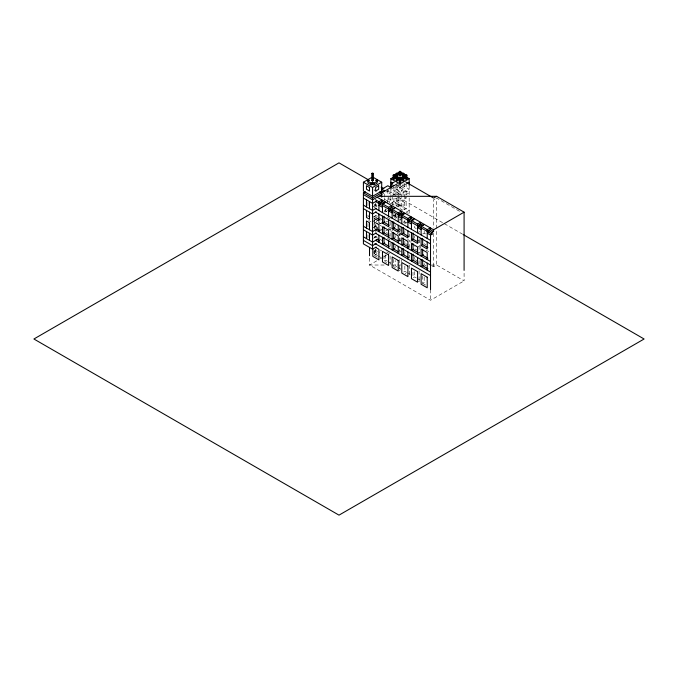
<?xml version="1.0" encoding="UTF-8"?>
<svg xmlns="http://www.w3.org/2000/svg" width="678" height="678" viewBox="0 0 678 678"><rect width="100%" height="100%" fill="white"/><g stroke="black" fill="none" stroke-linecap="round" stroke-linejoin="round"><path stroke-width="0.51" stroke-dasharray="3.39 2.54" d="M381.714 194.561L384.002 193.238M399.105 184.518L384.765 192.798L384.765 196.823M391.63 203.807L393.918 205.129L393.918 187.509L395.444 188.391L398.495 186.628L398.495 184.619M407.342 183.28L387.816 194.561L387.816 189.272M373.434 206.383L377.358 204.12M382.587 201.103L389.121 197.323M391.74 195.815L400.02 191.035L396.969 189.272M406.122 191.035L406.122 198.078L404.596 198.959L401.546 197.196L401.546 190.154L403.071 189.272L403.071 196.323M401.546 186.628L404.596 188.391L406.122 187.509L406.122 183.484M373.578 206.595L375.866 205.273L375.866 203.264M374.087 207.773L377.57 205.756M385.858 200.976L389.341 198.959L389.341 202.985M396.749 194.688L398.495 193.679M385.638 202.866L390.867 199.841L387.816 198.078L387.816 204.12M397.732 197.637L395.444 198.959L393.918 198.078M369.51 215.697L367.985 216.579L367.985 213.553M390.867 203.366L396.969 199.841L400.02 201.603L393.918 205.129M405.512 194.908L409.173 192.798L396.359 185.399M398.495 200.722L392.393 204.248L392.393 197.196M373.434 216.952L377.358 214.689M384.333 210.663L386.511 209.409M401.546 200.722L403.071 199.841L403.071 206.892L401.546 207.773L401.546 200.722L404.596 202.485L406.122 201.603L406.122 208.646L404.596 209.527L401.546 207.773M373.578 217.163L375.866 215.841L377.612 216.85M384.002 211.731L385.528 210.85L389.011 212.867M373.578 227.732L375.866 226.41L375.866 224.401L374.087 225.384L374.087 218.341L379.316 215.316M384.985 212.044L387.596 210.536M395.876 205.756L398.495 204.248M397.274 206.714L400.02 205.129M373.578 220.689L375.866 219.367M380.189 220.096L381.714 219.223M376.705 223.876L380.189 221.859L381.714 222.74L378.231 224.757M373.434 227.52L377.358 225.257M393.486 215.951L396.096 214.434M381.968 222.893L380.443 223.765L376.087 221.257M374.087 228.91L377.57 226.893M385.858 222.113L387.596 221.104M394.138 217.333L396.749 215.824M395.444 218.341L396.969 217.46M406.427 211.994L409.173 210.409L396.969 203.366M380.189 230.673L381.714 229.791L372.561 224.503M435.106 198.959L433.581 199.841L433.581 228.079M373.993 237.766L377.358 235.825M385.663 231.029L391.045 227.927M373.578 238.3L375.866 236.978M389.341 229.791L390.867 228.91M403.325 222.893L404.851 222.011L404.851 219.994M390.867 231.545L392.613 230.545M404.596 223.621L406.427 222.562M399.003 231.842L400.529 230.961M399.003 235.368L400.529 234.486M373.434 252.182L376.917 250.174M374.087 250.394L374.087 253.572L377.57 251.555M374.087 253.572L375.612 254.445L379.968 251.936M374.341 250.19L374.341 255.479L375.866 254.597L377.612 255.606M418.326 232.427L419.851 231.545M422.648 234.046L424.174 233.164L425.92 234.173M376.688 260.877L369.51 265.022L369.51 256.564M380.282 258.801L382.968 257.25M383.867 256.725L386.562 255.174M387.274 261.183L385.528 260.174L384.002 261.055L384.002 254.716M418.326 242.995L419.851 242.122M418.326 246.521L419.851 245.639M418.326 253.572L419.851 252.691M399.003 270.598L400.529 269.717M406.597 272.336L404.851 271.327L403.325 272.209L405.944 273.717M416.258 277.912L414.512 276.904L412.987 277.785L412.987 270.386M431.767 265.734L433.581 266.776L436.632 265.022L464.091 280.87L464.091 271.454M418.326 281.751L419.851 280.87M422.648 275.971L422.648 283.37L424.174 282.489L425.92 283.489M384.197 265.022L369.51 265.022L430.53 300.244L464.091 280.87M391.537 265.022L400.978 265.022M431.386 265.022L436.632 265.022L436.632 229.461M459.515 211.29L436.632 198.078L436.632 228.41M401.851 185.043L409.173 189.272L400.02 194.561L390.867 189.272M401.546 190.154L404.596 191.916L404.596 196.951M403.834 196.764L406.122 198.078M387.562 190.891L394.893 195.12M398.554 197.239L443.446 223.155M444.361 223.681L462.693 234.266M376.375 191.476L374.087 190.154L374.087 188.391M393.918 201.603L395.444 202.485L395.444 205.502M400.02 208.646L402.766 210.239M406.427 212.35L408.258 213.409M374.087 204.248L378.053 206.536M393.613 215.519L398.672 218.443M399.545 218.943L401.291 219.952M403.681 221.333L406.597 223.011M416.258 228.596L414.512 227.588L414.512 225.571M387.485 217.265L390.104 218.782M378.485 217.35L381.095 218.858M399.545 229.511L401.291 230.52M417.131 239.665L419.741 241.173M424.174 243.733L425.92 244.741M374.087 218.341L375.612 219.223M389.011 226.961L390.867 228.028M399.545 233.037L401.291 234.046M388.358 228.342L390.104 229.35L390.104 236.393M397.147 233.418L399.766 234.927L399.766 241.97M407.681 239.495L409.427 240.504L409.427 247.546M426.131 250.148L428.75 251.657M372.815 221.13L374.561 222.13M380.189 225.384L381.714 226.266M368.747 220.536L371.036 221.859M386.401 232.495L389.011 234.003M399.545 240.088L401.291 241.088M405.724 243.648L408.334 245.156M417.995 250.733L414.512 248.724L414.512 246.707M387.485 238.41L390.104 239.919M374.392 236.13L379.883 239.3M380.189 239.478L381.714 240.359M399.545 250.657L401.291 251.657M415.385 259.793L417.995 261.31M425.92 265.878L424.174 264.869L424.174 262.861M386.621 251.996L390.104 254.013L390.104 264.581M380.189 250.046L381.714 250.928M378.485 256.106L381.095 257.615M388.147 261.683L390.757 263.191M396.935 266.759L395.189 265.751L395.189 260.471M397.808 267.259L401.291 269.276M407.47 272.836L410.08 274.353M417.131 278.421L419.741 279.929M374.341 255.479L377.824 257.487M384.875 261.555L386.621 262.564M395.41 267.641L393.664 266.632L393.664 259.233M422.648 283.37L426.131 285.379M433.581 233.308L433.581 266.776M430.53 289.675L430.53 300.244M424.174 231.147L424.174 233.164M424.174 277.2L424.174 282.489M420.614 246.207L420.614 248.224M419.089 238.529L419.089 242.554M419.089 246.08L419.089 253.131M419.089 260.674L419.089 263.7M419.089 270.742L419.089 281.311M414.512 236.139L414.512 238.156M414.512 257.276L414.512 259.293M414.512 271.624L414.512 276.904M410.953 240.631L410.953 242.639M409.427 233.961L409.427 236.978M409.427 255.097L409.427 258.115M409.427 265.166L409.427 275.734M409.173 185.247L409.173 196.942M409.173 197.976L409.173 213.934M404.851 230.562L404.851 232.579M404.851 241.131L404.851 243.148M404.851 251.699L404.851 253.716M404.851 266.047L404.851 271.327M404.596 183.357L404.596 188.391M404.596 202.485L404.596 209.527M403.071 183.738L403.071 185.747M401.291 259.759L401.291 261.877M400.02 186.001L400.02 209.477M400.02 219.223L400.02 221.231M400.02 226.266L400.02 242.122M399.766 228.384L399.766 231.401M399.766 249.521L399.766 252.538M399.766 259.589L399.766 270.158M398.495 197.196L398.495 190.154L395.444 191.916L395.444 196.951M398.495 197.705L398.495 208.273M396.969 186.103L396.969 196.823M396.969 197.832L396.969 206.892M395.444 186.382L395.444 188.391M395.444 214.062L395.444 218.087M395.189 214.418L395.189 216.426M395.189 224.986L395.189 227.003M395.189 235.554L395.189 237.571M395.189 246.122L395.189 248.14M393.918 213.18L393.918 217.206M390.867 188.569L390.867 196.942M390.867 197.323L390.867 203.866M390.104 221.799L390.104 225.825M390.104 242.936L390.104 246.962M385.528 208.841L385.528 210.85M385.528 254.886L385.528 260.174M384.765 197.832L384.765 199.841M375.866 229.935L375.866 231.944M375.866 249.309L375.866 254.597M375.612 203.112L375.612 205.129M375.612 224.249L375.612 226.266M375.612 249.165L375.612 254.445M374.341 220.248L374.341 227.291M367.985 202.23L367.985 206.01M367.985 223.367L367.985 227.147M367.985 234.698L367.985 237.715"/><path stroke-width="1.02" d="M371.798 173.424L372.561 172.983L373.324 173.424L373.324 180.467L372.561 180.907L371.798 180.467L371.798 173.424L372.561 173.856L373.324 173.424M383.24 191.916L381.714 191.035L372.561 196.323L363.408 191.035L363.408 182.229L371.646 177.475M371.798 180.467L372.561 180.026L373.324 180.467M463.608 234.791L644.1 339L339 515.144L33.9 339L339 162.856L369.51 180.467L367.985 181.348L371.036 183.111L372.561 182.229L374.087 183.111L377.137 181.348L375.612 180.467L377.137 179.585L377.137 183.111L374.087 184.874L372.561 183.992L371.036 184.874L367.985 183.111L367.985 179.585M393.155 175.178L393.918 174.738L394.681 175.178L394.681 178.704L393.918 179.145L393.155 178.704L393.155 175.178L393.918 175.619L399.834 172.212L399.834 172.873L394.494 175.949M396.206 173.424L396.969 172.983L397.732 173.424L397.732 180.467L396.969 180.907L396.206 180.467L396.206 173.424L396.969 173.865L396.969 180.907M399.257 171.661L400.02 171.22L400.783 171.661L400.783 175.178L400.02 175.619L399.257 175.178L399.257 171.661L400.02 172.102L400.783 171.661M376.222 247.055L372.561 249.165L363.408 243.877L363.408 192.798L365.239 191.738M363.408 182.229L372.561 187.509L381.714 182.229L381.714 197.196M399.834 172.212L394.113 175.068L394.494 176.17L399.834 179.255L394.113 176.39L394.494 175.509L399.834 178.594L399.452 179.475M395.003 175.221L398.562 173.161M405.554 175.949L400.215 172.873L400.215 172.212L405.936 175.068L405.554 176.17L400.215 179.255L405.936 176.39L405.554 175.509L400.215 178.594L400.596 179.475M395.003 175.441L398.562 173.382M394.113 176.39L399.834 173.093L399.834 173.754L394.494 176.831M394.113 176.611L399.834 179.475L394.113 176.611L394.113 177.272L399.834 180.136M390.867 188.264L390.867 178.704L393.613 177.119M397.274 175.009L399.105 173.949M405.936 176.39L400.215 173.093L400.215 173.754L400.596 173.534M393.155 178.704L393.918 178.263L394.681 178.704M396.206 176.941L396.969 176.5L397.732 176.941L396.969 177.382M399.257 175.178L400.02 174.738L400.783 175.178M403.834 173.424L403.071 173.865L403.071 176.5L402.308 176.941L403.071 177.382L403.071 180.907L403.834 180.467L403.834 173.424L403.071 172.983L402.308 173.424L402.308 180.467L403.071 180.907M398.495 177.822L400.02 176.941L401.546 177.822M396.206 180.467L396.969 180.026L397.732 180.467M394.35 181.975L390.867 183.992L393.918 185.747M394.113 175.729L400.02 179.145L405.936 175.729M400.215 172.212L406.122 175.619L406.885 175.178L406.885 178.704L406.122 179.145L405.359 178.704L405.359 175.178L406.122 174.738L406.885 175.178M405.936 176.611L400.215 179.475L405.936 176.611L405.936 177.272L400.215 180.136M401.105 179.619L402.885 178.594M402.308 179.145L400.02 180.467L397.732 179.145M399.257 182.229L400.02 181.789L400.783 182.229L400.783 178.704L400.02 178.263L399.257 178.704L399.257 182.229L400.02 182.67L400.783 182.229M402.308 180.467L403.071 180.026L403.834 180.467M405.359 178.704L406.122 178.263L406.885 178.704M363.408 192.798L372.561 198.078L397.401 183.738M381.714 194.561L372.561 199.841L363.408 194.561M390.867 178.704L400.02 183.992L409.173 178.704L409.173 185.247M376.222 201.247L372.561 203.366L363.408 198.078M407.342 183.28L409.173 182.229M375.434 199.739L378.917 201.747L381.968 199.993L381.968 201.747L378.917 203.51L375.434 201.502M394.299 208.866L391.63 207.332L388.579 209.087L380.443 204.392L378.917 205.273L382.477 207.332M385.528 202.044L382.477 203.807L382.477 212.612M376.222 208.299L372.561 210.409L363.408 205.129M376.222 211.824L372.561 213.934L363.408 208.646M380.443 204.392L380.443 202.629L388.579 207.332L391.63 205.57L391.63 207.332M391.884 211.002L390.104 209.968L388.579 210.85L392.138 212.909M395.189 207.621L392.138 209.383L392.138 218.189M390.104 209.968L390.104 208.205L398.24 212.909L401.291 211.146L401.291 212.909L398.24 214.672L392.138 211.146M382.477 216.138L382.477 223.181L384.765 221.859M413.622 220.028L410.953 218.486L407.902 220.248L399.766 215.545L398.24 216.426L401.8 218.486M377.137 228.91L372.561 231.545L363.408 226.266M404.851 213.197L401.8 214.96L401.8 223.765M464.091 270.412L464.091 212.172L436.632 196.323L433.581 198.078L405.766 182.018M376.222 232.961L372.561 235.071L363.408 229.791M399.766 215.545L399.766 213.79L407.902 218.486L410.953 216.723L410.953 218.486M389.231 235.893L384.002 232.868L382.477 233.749L382.477 226.706L388.579 230.232L388.579 237.275M392.138 221.714L392.138 228.757L394.426 227.435M378.053 238.944L372.561 242.122L363.408 236.834M423.284 225.605L420.614 224.062L417.563 225.825L409.427 221.13L407.902 222.011L411.461 224.062M414.512 218.782L411.461 220.536L411.461 229.35M376.222 243.529L372.561 245.639L363.408 240.359M384.765 242.995L382.477 244.317L382.477 237.275M409.427 221.13L409.427 219.367L417.563 224.062L420.614 222.299L420.614 224.062M394.426 238.012L392.138 239.326L392.138 232.283L398.24 235.808L398.24 242.851M401.8 227.291L401.8 234.342L404.088 233.02M377.612 197.476L433.581 229.791L433.581 231.545L430.276 229.639L427.225 231.401L419.089 226.706L417.563 227.588L421.123 229.639M424.174 224.359L421.123 226.121L421.123 234.927M394.426 248.58L392.138 249.902L392.138 242.851M419.089 226.706L419.089 224.943L427.225 229.639L430.276 227.876L430.276 229.639M404.088 243.588L401.8 244.911L401.8 237.859L407.902 241.385L407.902 248.428M411.461 232.868L411.461 239.919L412.987 239.037L418.216 242.054M428.75 232.283L427.225 233.164L430.53 235.071L432.056 234.19L432.056 232.427L428.75 230.52L428.75 232.283L432.056 234.19M433.581 229.791L464.091 212.172M432.056 232.427L433.581 231.545M404.088 254.157L401.8 255.479L401.8 248.428M413.75 249.165L411.461 250.487L411.461 243.436L417.563 246.962L417.563 254.004M421.123 238.444L421.123 245.495L422.648 244.614L427.877 247.631M418.216 263.191L412.987 260.174L411.461 261.055L411.461 254.004M423.411 254.742L421.123 256.064L421.123 249.021L427.225 252.538L427.225 259.589M423.411 265.31L421.123 266.632L421.123 259.589M379.824 196.323L436.632 196.323M402.376 173.678L400.596 172.653L400.596 171.992M400.596 172.873L402.376 173.899M400.935 173.949L402.766 175.009M406.427 177.119L409.173 178.704M400.215 173.754L404.664 176.322M403.071 176.5L403.834 176.941M397.164 178.594L398.944 179.619M390.867 182.229L392.698 183.28M390.867 185.747L392.393 186.628M373.476 177.475L381.714 182.229M390.867 187.509L387.816 185.747L381.714 189.272L384.765 191.035M381.146 187.187L383.892 188.772M379.883 191.738L381.714 192.798M381.968 201.747L384.638 203.29M401.291 212.909L403.961 214.451M375.434 208.544L430.53 240.359M375.434 212.07L430.53 243.877M376.087 217.731L379.57 219.74M389.231 225.325L384.002 222.299L384.002 216.265M398.02 230.393L393.664 227.876L393.664 221.842M408.554 236.478L403.325 233.461L403.325 227.418M375.434 219.113L378.917 221.13L378.917 214.078M382.477 223.181L388.579 226.706L388.579 219.655M392.138 228.757L398.24 232.283L398.24 225.24M401.8 234.342L407.902 237.859L407.902 230.817M411.461 239.919L417.563 243.436L417.563 236.393M421.123 245.495L427.225 249.021L427.225 241.97M375.434 222.638L378.917 224.647L378.917 231.698M376.96 228.8L379.57 230.308M398.02 240.961L393.664 238.453L393.664 232.41M408.554 247.046L403.325 244.029L403.325 237.986M418.216 252.623L412.987 249.606L412.987 243.563M427.877 258.199L422.648 255.182L422.648 249.14M375.434 229.681L430.53 261.496M375.434 233.207L430.53 265.022M376.96 239.368L379.57 240.885M389.231 246.461L384.002 243.436L384.002 237.402M398.02 251.538L393.664 249.021L393.664 242.978M408.554 257.615L403.325 254.597L403.325 248.555M427.877 268.768L422.648 265.751L422.648 259.716M375.434 240.249L430.53 272.064M374.976 243.512L430.53 275.59M375.434 247.301L378.917 249.309L378.917 259.877L372.815 256.36L372.815 248.962M430.53 235.071L430.53 289.675M427.225 229.639L427.225 238.444M427.225 263.106L427.225 270.158M422.648 238.571L422.648 244.614M417.563 224.062L417.563 232.868M417.563 257.53L417.563 264.581M412.987 232.995L412.987 239.037M412.987 254.131L412.987 260.174M407.902 218.486L407.902 227.291M407.902 251.953L407.902 258.996M406.122 175.619L406.122 179.145M400.596 179.695L400.596 180.356M400.02 172.102L400.02 175.619M400.02 179.145L400.02 182.67M400.02 183.992L400.02 185.747M399.452 171.992L399.452 172.653M399.452 179.695L399.452 180.356M398.24 212.909L398.24 221.714M398.24 246.377L398.24 253.419M393.918 175.619L393.918 179.145M388.579 207.332L388.579 216.138M388.579 240.8L388.579 247.843M384.002 226.833L384.002 232.868M378.917 201.747L378.917 210.561M378.917 235.215L378.917 242.266M374.087 183.111L374.087 184.874M372.561 173.856L372.561 180.907M372.561 182.229L372.561 183.992M372.561 187.509L372.561 196.323M372.561 198.078L372.561 249.165M371.036 183.111L371.036 184.874M369.51 201.603L369.51 208.646M369.51 212.172L369.51 219.223L366.459 217.46L366.459 210.409M369.51 229.791L369.51 222.74L366.459 220.977L366.459 228.028M369.51 233.308L369.51 240.359M369.51 247.402L369.51 255.767M366.459 199.841L366.459 206.892M366.459 231.545L366.459 238.597M378.663 185.747L375.612 187.509L375.612 191.035L378.663 189.272L378.663 185.747M369.51 187.509L366.459 185.747L366.459 189.272L369.51 191.035L369.51 187.509M388.579 254.886L382.477 251.369L382.477 261.937L388.579 265.462L388.579 254.886M398.24 260.471L392.138 256.945L392.138 267.513L398.24 271.039L398.24 260.471M407.902 266.047L401.8 262.522L401.8 273.09L407.902 276.616L407.902 266.047M417.563 271.624L411.461 268.098L411.461 278.666L417.563 282.192L417.563 271.624M427.225 277.2L421.123 273.675L421.123 284.251L427.225 287.769L427.225 277.2"/></g></svg>
